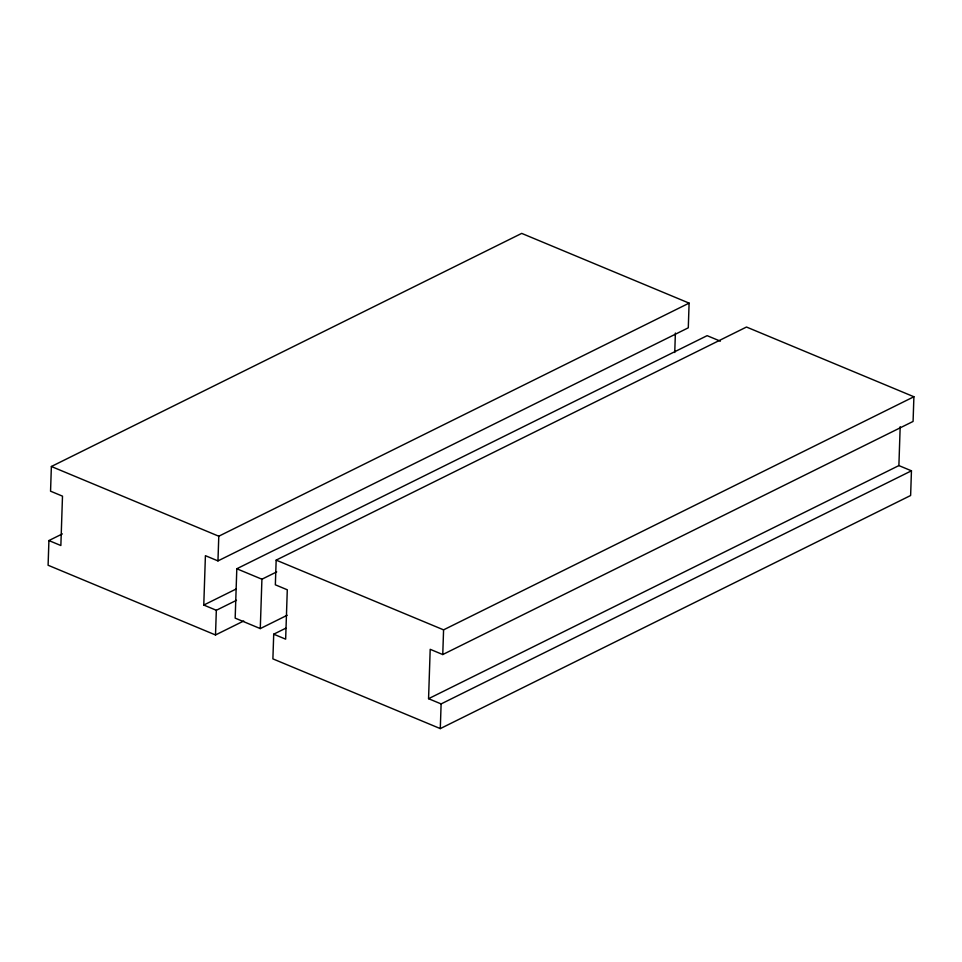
<?xml version="1.0" encoding="UTF-8"?>
<svg xmlns="http://www.w3.org/2000/svg" width="962" height="962" viewBox="0 0 962 962"><rect width="100%" height="100%" fill="white"/><g stroke="black" fill="none" stroke-linecap="round" stroke-linejoin="round"><path stroke-width="1.44" d="M62.362 533.898L48.918 540.56L48.1 565.247L215.512 634.968L243.723 620.983M236.484 600.3L216.33 610.281L203.776 605.05L205.411 555.675L217.965 560.906L688.287 327.814L689.105 303.126L521.705 233.393L51.371 466.498L50.553 491.185L62.494 496.151L60.859 545.526L48.918 540.56M215.512 634.968L216.33 610.281M217.965 560.906L218.783 536.219L689.105 303.126M720.358 341.173L707.13 335.666L236.808 568.758L235.173 618.133L260.281 628.595L287.157 615.271M260.281 628.595L261.917 579.22L276.707 571.897M273.713 634.186L272.895 658.874L440.295 728.607L910.629 495.502L911.447 470.815L898.893 465.584L428.559 698.689L430.194 649.314L442.76 654.545L913.082 421.44L913.9 396.753L746.488 327.032L276.166 560.125L275.348 584.812L287.289 589.79L285.654 639.165L273.713 634.186L285.798 628.198M440.295 728.607L441.113 703.919L911.447 470.815M442.76 654.545L443.578 629.857L913.9 396.753M674.747 352.513L675.384 333.056M898.893 465.584L900.179 426.683M203.776 605.05L236.027 589.069M51.371 466.498L218.783 536.219M276.166 560.125L443.578 629.857M236.808 568.758L261.917 579.22M428.559 698.689L441.113 703.919"/></g></svg>
